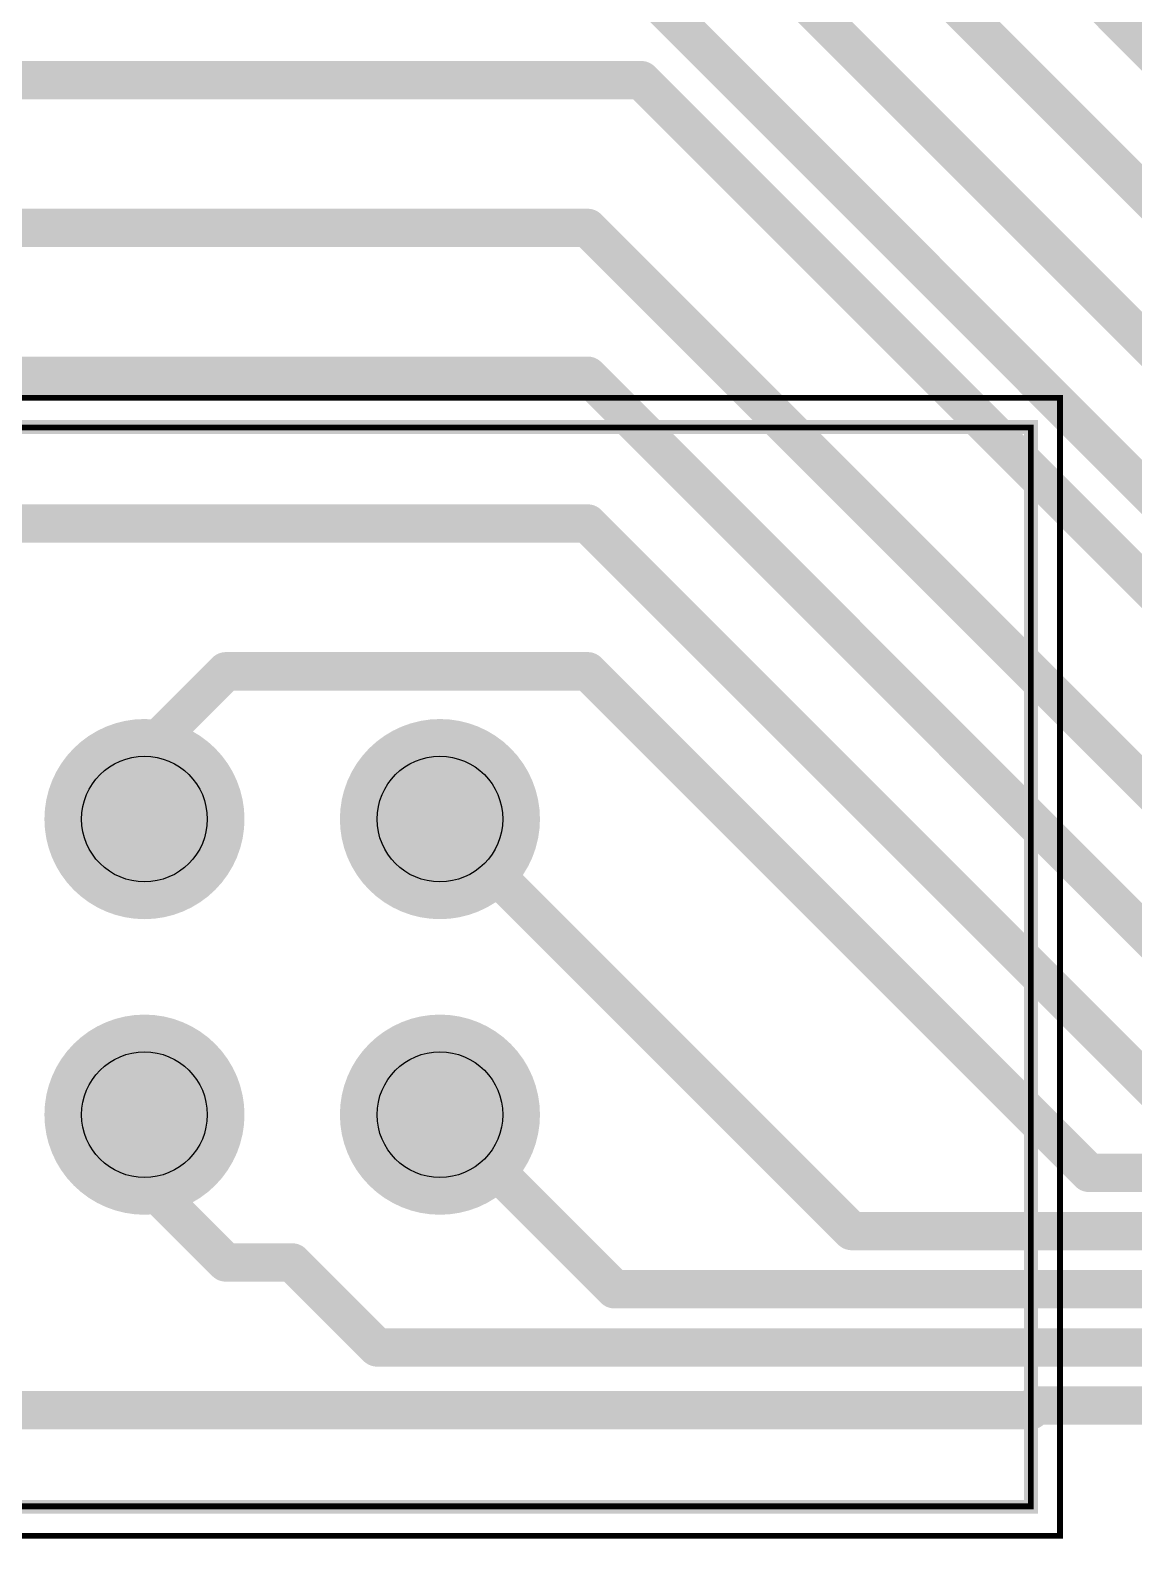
# Model space of a CAD drawing. Extents: x -0.1 to 82.8, y -0.1 to 80.9.
# Drawn here: x 13.09 to 22.58, y 36.12 to 49.09 of the extents above; entities that cross this region are included whole.
import ezdxf

# ---------------------------------------------------------------- set-up
doc = ezdxf.new("R2010")
doc.units = 0
for name, color, linetype in [('Furação_Inferior', 12, 'CONTINUOUS'), ('Furação_Superior', 11, 'CONTINUOUS'), ('Inferior', 10, 'CONTINUOUS'), ('Montagem_Superior', 2, 'CONTINUOUS'), ('Máscara_Inferior', 15, 'CONTINUOUS'), ('Máscara_Superior', 6, 'CONTINUOUS'), ('Serigrafia_Superior', 3, 'CONTINUOUS'), ('Superior', 9, 'CONTINUOUS'), ('Top_Comp_Outline', 4, 'CONTINUOUS'), ('Top_Courtyard', 5, 'CONTINUOUS')]:
    doc.layers.add(name, color=color, linetype=linetype)

msp = doc.modelspace()

# ---------------------------------------------------------------- linework, layer by layer
at = {"layer": 'Furação_Inferior'}
for centre in [(14.0767, 42.3067), (16.6167, 42.3067), (14.0767, 39.7667), (16.6167, 39.7667)]:
    msp.add_circle(centre, 0.54, dxfattribs=at)
at = {"layer": 'Furação_Superior'}
for centre in [(14.0767, 42.3067), (16.6167, 42.3067), (14.0767, 39.7667), (16.6167, 39.7667)]:
    msp.add_circle(centre, 0.54, dxfattribs=at)
at = {"layer": 'Inferior', "linetype": 'CONTINUOUS', "const_width": 0.81}
for points in [[(13.6717, 42.3067, 1), (14.4817, 42.3067, 1), (13.6717, 42.3067, 1)], [(16.2117, 42.3067, 1), (17.0217, 42.3067, 1), (16.2117, 42.3067, 1)], [(13.6717, 39.7667, 1), (14.4817, 39.7667, 1), (13.6717, 39.7667, 1)], [(16.2117, 39.7667, 1), (17.0217, 39.7667, 1), (16.2117, 39.7667, 1)]]:
    msp.add_lwpolyline(points, format="xyb", dxfattribs=at)
at = {"layer": 'Montagem_Superior', "linetype": 'CONTINUOUS', "const_width": 0.12}
msp.add_lwpolyline([(2.3767, 36.3967), (1.3767, 37.3967), (1.3767, 45.6767), (21.6967, 45.6767), (21.6967, 36.3967), (2.3767, 36.3967)], dxfattribs=at)
at = {"layer": 'Máscara_Inferior', "linetype": 'CONTINUOUS', "const_width": 0.86}
for points in [[(13.6467, 42.3067, 1), (14.5067, 42.3067, 1), (13.6467, 42.3067, 1)], [(16.1867, 42.3067, 1), (17.0467, 42.3067, 1), (16.1867, 42.3067, 1)], [(13.6467, 39.7667, 1), (14.5067, 39.7667, 1), (13.6467, 39.7667, 1)], [(16.1867, 39.7667, 1), (17.0467, 39.7667, 1), (16.1867, 39.7667, 1)]]:
    msp.add_lwpolyline(points, format="xyb", dxfattribs=at)
at = {"layer": 'Máscara_Superior', "linetype": 'CONTINUOUS', "const_width": 0.86}
for points in [[(13.6467, 42.3067, 1), (14.5067, 42.3067, 1), (13.6467, 42.3067, 1)], [(16.1867, 42.3067, 1), (17.0467, 42.3067, 1), (16.1867, 42.3067, 1)], [(13.6467, 39.7667, 1), (14.5067, 39.7667, 1), (13.6467, 39.7667, 1)], [(16.1867, 39.7667, 1), (17.0467, 39.7667, 1), (16.1867, 39.7667, 1)]]:
    msp.add_lwpolyline(points, format="xyb", dxfattribs=at)
at = {"layer": 'Serigrafia_Superior', "linetype": 'CONTINUOUS', "const_width": 0.12}
msp.add_lwpolyline([(1.3767, 45.6767), (1.3767, 36.3967), (21.6967, 36.3967), (21.6967, 45.6767), (1.3767, 45.6767)], dxfattribs=at)
at = {"layer": 'Superior', "linetype": 'CONTINUOUS', "const_width": 0.33}
for points in [[(28.3567, 43.2667), (16.6167, 55.0067)], [(27.5867, 42.7667), (17.8867, 52.4667)], [(17.8867, 51.1967), (26.8167, 42.2667)], [(26.0467, 41.7667), (17.8867, 49.9267)], [(18.3467, 48.6567), (7.7267, 48.6567)], [(25.7367, 41.2667), (18.3467, 48.6567)], [(8.9967, 47.3867), (17.8867, 47.3867)], [(17.8867, 47.3867), (24.5067, 40.7667)], [(10.2667, 46.1167), (17.8867, 46.1167)], [(17.8867, 46.1167), (23.7367, 40.2667)], [(17.8867, 44.8467), (12.2367, 44.8467)], [(22.9667, 39.7667), (17.8867, 44.8467)], [(14.7767, 43.5767), (14.0767, 42.8766)], [(17.8867, 43.5767), (14.7767, 43.5767)], [(22.1967, 39.2667), (17.8867, 43.5767)], [(14.0767, 42.8766), (14.0767, 42.3067)], [(16.6167, 42.3067), (20.1567, 38.7667)], [(14.0767, 39.1967), (14.0767, 39.7667)], [(18.1167, 38.2667), (16.6167, 39.7667)], [(32.3717, 39.2667), (22.1967, 39.2667)], [(14.7767, 38.4967), (14.0767, 39.1967)], [(20.1567, 38.7667), (32.3717, 38.7667)], [(15.3467, 38.4967), (14.7767, 38.4967)], [(16.0767, 37.7667), (15.3467, 38.4967)], [(32.3717, 38.2667), (18.1167, 38.2667)], [(32.3717, 37.7667), (16.0767, 37.7667)], [(21.6967, 37.2267), (12.2367, 37.2267)], [(21.7367, 37.2667), (21.6967, 37.2267)], [(32.3717, 37.2667), (21.7367, 37.2667)]]:
    msp.add_lwpolyline(points, dxfattribs=at)
at = {"layer": 'Superior', "linetype": 'CONTINUOUS'}
for points, const_width in [([(18.2642, 48.6567, 1), (18.4292, 48.6567, 1), (18.2642, 48.6567, 1)], 0.165), ([(18.2642, 48.6567, 1), (18.4292, 48.6567, 1), (18.2642, 48.6567, 1)], 0.165), ([(17.8042, 47.3867, 1), (17.9692, 47.3867, 1), (17.8042, 47.3867, 1)], 0.165), ([(17.8042, 47.3867, 1), (17.9692, 47.3867, 1), (17.8042, 47.3867, 1)], 0.165), ([(17.8042, 46.1167, 1), (17.9692, 46.1167, 1), (17.8042, 46.1167, 1)], 0.165), ([(17.8042, 46.1167, 1), (17.9692, 46.1167, 1), (17.8042, 46.1167, 1)], 0.165), ([(17.8042, 44.8467, 1), (17.9692, 44.8467, 1), (17.8042, 44.8467, 1)], 0.165), ([(17.8042, 44.8467, 1), (17.9692, 44.8467, 1), (17.8042, 44.8467, 1)], 0.165), ([(14.6942, 43.5767, 1), (14.8592, 43.5767, 1), (14.6942, 43.5767, 1)], 0.165), ([(14.6942, 43.5767, 1), (14.8592, 43.5767, 1), (14.6942, 43.5767, 1)], 0.165), ([(17.8042, 43.5767, 1), (17.9692, 43.5767, 1), (17.8042, 43.5767, 1)], 0.165), ([(17.8042, 43.5767, 1), (17.9692, 43.5767, 1), (17.8042, 43.5767, 1)], 0.165), ([(13.6717, 42.3067, 1), (14.4817, 42.3067, 1), (13.6717, 42.3067, 1)], 0.81), ([(16.2117, 42.3067, 1), (17.0217, 42.3067, 1), (16.2117, 42.3067, 1)], 0.81), ([(13.9942, 42.8766, 1), (14.1592, 42.8766, 1), (13.9942, 42.8766, 1)], 0.165), ([(13.9942, 42.8766, 1), (14.1592, 42.8766, 1), (13.9942, 42.8766, 1)], 0.165), ([(13.9942, 42.3067, 1), (14.1592, 42.3067, 1), (13.9942, 42.3067, 1)], 0.165), ([(16.5342, 42.3067, 1), (16.6992, 42.3067, 1), (16.5342, 42.3067, 1)], 0.165), ([(13.6717, 39.7667, 1), (14.4817, 39.7667, 1), (13.6717, 39.7667, 1)], 0.81), ([(16.2117, 39.7667, 1), (17.0217, 39.7667, 1), (16.2117, 39.7667, 1)], 0.81), ([(13.9942, 39.7667, 1), (14.1592, 39.7667, 1), (13.9942, 39.7667, 1)], 0.165), ([(16.5342, 39.7667, 1), (16.6992, 39.7667, 1), (16.5342, 39.7667, 1)], 0.165), ([(22.1142, 39.2667, 1), (22.2792, 39.2667, 1), (22.1142, 39.2667, 1)], 0.165), ([(22.1142, 39.2667, 1), (22.2792, 39.2667, 1), (22.1142, 39.2667, 1)], 0.165), ([(13.9942, 39.1967, 1), (14.1592, 39.1967, 1), (13.9942, 39.1967, 1)], 0.165), ([(13.9942, 39.1967, 1), (14.1592, 39.1967, 1), (13.9942, 39.1967, 1)], 0.165), ([(20.0742, 38.7667, 1), (20.2392, 38.7667, 1), (20.0742, 38.7667, 1)], 0.165), ([(20.0742, 38.7667, 1), (20.2392, 38.7667, 1), (20.0742, 38.7667, 1)], 0.165), ([(14.6942, 38.4967, 1), (14.8592, 38.4967, 1), (14.6942, 38.4967, 1)], 0.165), ([(14.6942, 38.4967, 1), (14.8592, 38.4967, 1), (14.6942, 38.4967, 1)], 0.165), ([(15.2642, 38.4967, 1), (15.4292, 38.4967, 1), (15.2642, 38.4967, 1)], 0.165), ([(15.2642, 38.4967, 1), (15.4292, 38.4967, 1), (15.2642, 38.4967, 1)], 0.165), ([(18.0342, 38.2667, 1), (18.1992, 38.2667, 1), (18.0342, 38.2667, 1)], 0.165), ([(18.0342, 38.2667, 1), (18.1992, 38.2667, 1), (18.0342, 38.2667, 1)], 0.165), ([(15.9942, 37.7667, 1), (16.1592, 37.7667, 1), (15.9942, 37.7667, 1)], 0.165), ([(15.9942, 37.7667, 1), (16.1592, 37.7667, 1), (15.9942, 37.7667, 1)], 0.165), ([(21.6142, 37.2267, 1), (21.7792, 37.2267, 1), (21.6142, 37.2267, 1)], 0.165), ([(21.6142, 37.2267, 1), (21.7792, 37.2267, 1), (21.6142, 37.2267, 1)], 0.165), ([(21.6542, 37.2667, 1), (21.8192, 37.2667, 1), (21.6542, 37.2667, 1)], 0.165), ([(21.6542, 37.2667, 1), (21.8192, 37.2667, 1), (21.6542, 37.2667, 1)], 0.165)]:
    msp.add_lwpolyline(points, format="xyb", dxfattribs=dict(at, const_width=const_width))
at = {"layer": 'Top_Comp_Outline', "linetype": 'CONTINUOUS', "const_width": 0.05}
msp.add_lwpolyline([(1.3767, 45.6722), (1.3767, 36.4012), (21.6967, 36.4012), (21.6967, 45.6722), (1.3767, 45.6722)], dxfattribs=at)
at = {"layer": 'Top_Courtyard', "linetype": 'CONTINUOUS', "const_width": 0.05}
msp.add_lwpolyline([(1.1267, 45.9267), (1.1267, 36.1467), (21.9467, 36.1467), (21.9467, 45.9267), (1.1267, 45.9267)], dxfattribs=at)

doc.saveas('drawing.dxf')
